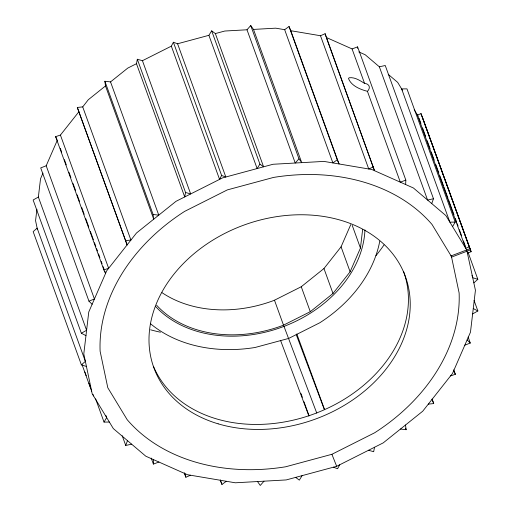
<?xml version="1.0" encoding="UTF-8"?>
<svg xmlns="http://www.w3.org/2000/svg" width="511" height="511" viewBox="0 0 511 511"><rect width="100%" height="100%" fill="white"/><g stroke="black" fill="none" stroke-linecap="round" stroke-linejoin="round"><path stroke-width="0.77" d="M158.921 462.033L153.389 464.077L153.594 459.67M357.54 48.353L357.611 46.884L352.079 48.922L326.267 37.45L374.499 170.687L325.124 33.713L320.499 35.738L290.785 30.717L289.034 26.515L284.659 29.683L275.697 28.169L253.501 29.421L250.729 25.55L246.998 29.785L224.795 31.03L215.355 33.573L211.675 30.858L208.897 35.316L177.585 43.767L173.389 42.241L171.338 46.156L142.441 60.7L137.325 59.257L136.482 63.703L184.714 196.939L185.557 192.494L137.325 59.257M405.638 184.528L405.843 180.121L357.611 46.884M36.92 209.255L35.566 220.688L37.399 229.401M38.363 197.042L33.132 199.999L81.364 333.236L86.595 330.285L38.363 197.042L40.535 178.754L42.975 173.14M156.609 305.214A115.429 89.195 -19.9 0 0 283.311 325.258L310.286 311.691L333 293.48L350.105 271.782L360.44 248.065L362.65 229.401M374.518 447.259L373.675 451.705L368.559 450.261M466.652 249.649L475.434 290.274L470.465 332.207L452.497 373.452L422.738 411.195L383.231 442.871L336.666 466.313L286.205 479.931L235.303 482.793L187.416 474.7L145.814 456.208L131.627 444.174L125.738 445.464L127.482 440.642L113.327 428.582L92.178 393.694L83.798 353.925L88.767 311.991L106.735 270.747L136.488 233.003L176.001 201.328L222.566 177.879L273.027 164.267L323.929 161.406L371.816 169.499L413.418 187.991L445.905 215.616L466.715 249.943M431.738 203.57L433.481 198.741L385.249 65.504L379.354 66.8L365.186 54.747L358.818 51.918M46.194 165.762L40.714 167.921L88.946 301.158L94.426 298.999L46.194 165.762L57.347 140.167M162.019 292.662A115.429 89.195 -19.9 0 0 274.279 300.308L301.254 286.741L323.968 268.531L341.073 246.826L350.782 224.553M173.389 42.241L221.614 175.477L219.57 179.393L171.338 46.156M339.662 464.806L337.611 468.721L333.415 467.195M109.367 422.054L104.027 422.092L106.665 417.589L105.847 415.341M452.567 226.609L455.205 222.106L406.973 88.869L401.627 88.908L449.859 222.144L455.205 222.106M302.103 475.645L299.331 480.142L295.645 477.383M211.675 30.858L259.907 164.095L257.129 168.553L208.897 35.316M77.314 107.457L127.118 244.89L77.314 107.457L82.718 106.895L88.262 99.76L105.49 85.95L104.876 81.255L110.536 81.901L127.769 68.091L136.482 63.703M104.768 271.156L105.579 273.404L103.854 269.891L55.622 136.654L60.419 135.076L78.911 111.724M264.002 481.177L260.265 485.45L257.506 481.547M250.729 25.55L298.961 158.787L295.23 163.022L246.998 29.785M367.422 91.303L368.137 90.556A8.361 5.308 -20.5 0 0 365.582 83.497L364.56 83.395C360 80.553 354.749 76.989 349.141 77.768L348.483 78.483C351.185 85.803 360.261 89.502 367.422 91.303L400.311 182.165L405.843 180.121M81.396 364.88L85.363 361.366L37.131 228.13L33.164 231.643L81.396 364.88L86.436 366.457M473.869 282.832L477.836 279.313L468.076 252.37M289.034 26.515L337.266 159.751L332.891 162.92L284.659 29.683M220.215 480.244L221.966 484.447L226.341 481.279M472.637 313.914L477.868 310.963L474.074 300.481M331.907 454.298L374.595 432.811A183.947 142.141 -19.9 0 0 459.114 292.924L451.437 256.471L432.044 224.495A183.947 142.141 -19.9 0 0 273.577 177.419L227.325 189.9L184.631 211.388A183.947 142.141 -19.9 0 0 100.118 351.274L107.795 387.728L127.188 419.703A183.947 142.141 -19.9 0 0 285.655 466.779L331.907 454.298L336.666 466.313M373.356 166.956L368.731 168.975L320.499 35.738M184.254 472.752L185.876 477.242L190.501 475.224M464.806 345.2L470.286 343.034L468.121 337.049M421 113.672L417.461 115.02L465.693 248.257L469.232 246.909L421 113.672L421.709 115.473L471.129 251.719L467.597 253.066M451.098 255.909L469.941 248.71L469.232 246.909M470.42 249.911L451.571 257.11L451.053 255.685M103.854 269.891L108.651 268.313L60.419 135.076M450.581 375.885L455.378 374.308L453.749 369.817M433.481 198.741L427.586 200.037L379.354 66.8M125.521 240.624L130.925 240.061L82.718 106.895M428.307 404.137L433.711 403.569L432.089 399.078M104.876 81.255L153.108 214.492L158.768 215.137L110.536 81.901M400.464 429.055L406.124 429.706L405.51 425.011M185.557 192.494L190.673 193.937L142.441 60.7M477.836 279.313L472.796 277.741L471.979 275.499M221.614 175.477L225.817 177.004L177.585 43.767M473.269 308.561L477.868 310.963M81.364 333.236L85.963 335.638M259.907 164.095L263.587 166.816L215.355 33.573M127.482 440.642L131.627 444.174M388.226 74.344L397.673 82.38L402.406 90.185M467.105 339.924L470.286 343.034M88.946 301.158L92.127 304.275M298.961 158.787L301.726 162.651L253.501 29.421M414.178 109.609L418.145 116.144M453.653 370.794L455.378 374.308M55.622 136.654L57.002 139.465M337.266 159.751L339.017 163.954L290.785 30.717M422.188 116.674L471.129 251.719M296.814 333.958L324.491 409.317M283.988 326.382L316.769 413.112M296.239 334.628L324.261 409.337M280.622 340.594L308.925 416.05M432.114 399.308L433.711 403.569M419.026 118.201L420.923 123.445M422.546 127.935L425.529 136.169M427.158 140.659L430.134 148.893M431.22 151.888L434.197 160.122M435.826 164.612L438.808 172.846M439.888 175.841L443.414 185.57M443.957 187.064L448.019 198.294M448.562 199.795L453.979 214.761M455.333 218.504L456.687 222.247M457.23 223.748L458.048 225.99M459.402 229.733L461.567 235.724M463.464 240.962L465.361 246.2M352.079 48.922L364.56 83.395M352.207 225.319L360.44 248.065M341.073 246.826L350.105 271.782M405.581 428.205L406.124 429.706M323.968 268.531L333 293.48M301.254 286.741L310.286 311.691M274.484 300.232L283.516 325.181M301.017 393.585L302.371 397.328M303.994 401.818L308.868 415.283M105.49 85.95L153.722 219.187L153.108 214.492M220.343 479.957L221.966 484.447M60.33 148.401L61.684 152.144M64.392 159.624L66.289 164.868M68.998 172.354L70.895 177.592M73.067 183.577L75.5 190.316M77.129 194.806L79.569 201.545M81.734 207.53L84.174 214.269M85.797 218.759L88.78 226.993M90.402 231.483L93.385 239.716M94.471 242.712L95.825 246.455M96.636 248.704L97.448 250.946M98.534 253.941L99.888 257.685M101.242 261.428L102.059 263.67M103.139 266.665L103.957 268.914M151.224 458.092L153.389 464.077M122.212 435.736L125.738 445.464M95.627 398.887L104.027 422.092M84.864 371.989L86.218 375.732M88.933 383.212L90.287 386.955M92.996 394.441L93.539 395.942M82.15 364.931L91.635 391.132M325.124 33.713L326.037 36.703M184.733 473.512L185.876 477.242M379.75 241.224A133.78 103.375 -19.9 0 1 319.79 322.773L288.747 338.403L255.104 347.48A133.78 103.375 -19.9 0 1 150.426 323.661M364.943 229.924A117.057 90.453 -19.9 0 1 282.085 327.097A117.057 90.453 -19.9 0 1 155.727 306.626M384.017 244.941A183.947 142.141 -19.9 0 1 375.981 255.653M160.448 332.201A183.947 142.141 -19.9 0 1 150.56 329.799M403.607 271.596A133.78 103.375 -19.9 0 1 315.338 413.444A133.78 103.375 -19.9 0 1 153.428 366.259M218.146 423.836A133.78 103.375 -19.9 0 0 410.161 300.883A133.78 103.375 -19.9 0 0 210.538 241.582A133.78 103.375 -19.9 0 0 218.146 423.836"/></g></svg>
